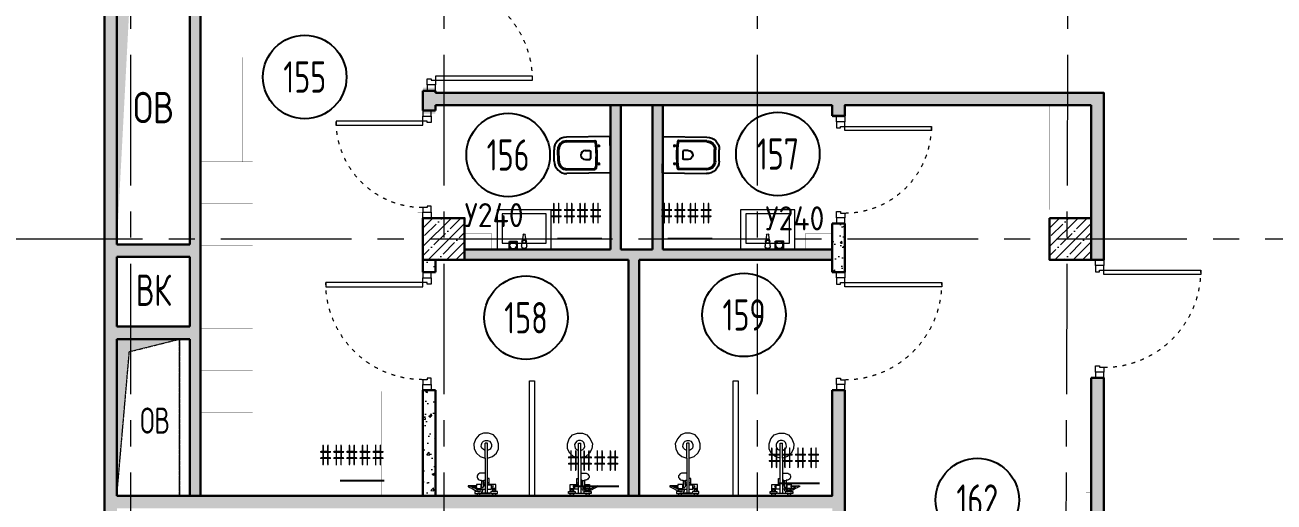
# Model space of a CAD drawing. Header units: millimetres. Extents: x -13407 to 8063098, y -2635 to 109271.
# Drawn here: x 13560 to 25520, y 66874 to 71445 of the extents above; entities that cross this region are included whole.
import ezdxf
from ezdxf.enums import TextEntityAlignment as Align

# ---------------------------------------------------------------- set-up
doc = ezdxf.new("R2010")
doc.units = ezdxf.units.MM
for name, pattern in [('ACAD_ISO03W100', [30, 12, -18]), ('ADSK_Скрыто', [6, 3, -3]), ('CENTER', [2, 1.25, -0.25, 0.25, -0.25])]:
    doc.linetypes.add(name, pattern=pattern)
doc.layers.get('Defpoints').update_dxf_attribs({"color": 6})
for name, color, linetype, lineweight in [('_Скрыто_', 7, 'ADSK_Скрыто', 9), ('АР_Двери', 5, 'Continuous', 18), ('АР_Колонны', 5, 'Continuous', 30), ('АР_Колонны Штрих', 250, 'Continuous', 5), ('АР_Маркер экспликации', 239, 'Continuous', 13), ('АР_Номер помещения', 1, 'Continuous', 25), ('АР_Оси', 193, 'Continuous', 9), ('АР_Перегородки газоблок', 165, 'Continuous', 30), ('АР_Перегородки газоблок_Штрих', 165, 'Continuous', 5), ('АР_Перегородки сантехнические', 216, 'Continuous', 9), ('АР_Помещения_площадь', 19, 'Continuous', 9), ('Спринклеры', 7, 'Continuous', 18), ('ТХ_мебель передв', 250, 'Continuous', 13), ('ТХ_ОСНОВНОЙ', 103, 'Continuous', 25)]:
    doc.layers.add(name, color=color, linetype=linetype, lineweight=lineweight)
for name, color, linetype in [('АР_Отверстия', 251, 'Continuous'), ('ТХ_дозаторы', 7, 'Continuous'), ('ТХ_обор_бытовое', 14, 'Continuous'), ('ТХ_сантехника', 253, 'Continuous')]:
    doc.layers.add(name, color=color, linetype=linetype)
doc.layers.get('АР_Маркер экспликации').off()
doc.styles.add('ICOCPEUR', font='isocpeur.ttf')
doc.styles.add('ISOCPEUR', font='isocpeur.ttf', dxfattribs={"width": 0.7})
doc.styles.add('ISOCPEUR_1', font='isocpeur.ttf', dxfattribs={"width": 0.9, "height": 250})
doc.styles.get("Standard").update_dxf_attribs({"font": 'arial.ttf'})
pattern_1 = [(50, (211803.85, -55205.68), (215.17805, -18.82564), [22.5, -247.5]), (355, (211803.85, -55205.68), (-41.6254, 225.65764), [18, -198]), (100.45144, (211821.79, -55207.25), (173.55265, 206.832), [19.12206, -210.34263]), (46.1842, (211803.85, -55145.68), (320.1724, -49.65578), [33.75, -371.25]), (96.63564, (211830.53, -55149.82), (280.3986, 292.2356), [28.6831, -315.51413]), (351.18416, (211803.85, -55145.68), (280.3986, 292.2356), [27, -297]), (21, (211833.85, -55160.68), (179.07212, -120.78567), [22.5, -247.5]), (326, (211833.85, -55160.68), (72.9946, 217.54501), [18, -198]), (71.45144, (211848.78, -55170.75), (252.06671, 96.75935), [19.12206, -210.34263]), (37.5, (211803.85, -55205.68), (3.647957, 99.868156), [0, -195.6, 0, -201, 0, -198.75]), (7.5, (211803.85, -55205.68), (78.92086, 118.323514), [0, -114.6, 0, -191.1, 0, -75.75]), (327.5, (211736.95, -55205.68), (160.14673, -6.766462), [0, -75, 0, -234, 0, -310.5]), (317.5, (211706.95, -55205.68), (174.95585, 30.031495), [0, -97.5, 0, -155.4, 0, -220.5])]

# ---------------------------------------------------------------- blocks, each defined once
blk = doc.blocks.new('*U296')
at = {"color": 253}
for points in [[(-55, -80), (-55, 0), (-115, 0), (-115, -40), (-100, -40), (-100, -80), (-55, -80)], [(0, 0), (0, -80), (-55, -80), (-55, 0), (0, 0)], [(-1130, 0), (-1130, -80), (-1075, -80), (-1075, 0), (-1130, 0)], [(-1075, -80), (-1075, 0), (-1015, 0), (-1015, -40), (-1030, -40), (-1030, -80), (-1075, -80)]]:
    blk.add_lwpolyline(points, dxfattribs=at)
blk.add_lwpolyline([(-100, -80), (-100, -1010), (-140, -1010), (-140, -80)], close=True, dxfattribs=at)
at = {"color": 253, "linetype": 'ACAD_ISO03W100', "ltscale": 3}
blk.add_arc((-100, -80), 930, 180, 270, dxfattribs=at)
blk = doc.blocks.new('*U297')
at = {"color": 253}
for points in [[(-55, -80), (-55, 0), (-115, 0), (-115, -40), (-100, -40), (-100, -80), (-55, -80)], [(0, 0), (0, -80), (-55, -80), (-55, 0), (0, 0)], [(-1030, 0), (-1030, -80), (-975, -80), (-975, 0), (-1030, 0)], [(-975, -80), (-975, 0), (-915, 0), (-915, -40), (-930, -40), (-930, -80), (-975, -80)]]:
    blk.add_lwpolyline(points, dxfattribs=at)
blk.add_lwpolyline([(-100, -80), (-100, -910), (-140, -910), (-140, -80)], close=True, dxfattribs=at)
at = {"color": 253, "linetype": 'ACAD_ISO03W100', "ltscale": 3}
blk.add_arc((-100, -80), 830, 180, 270, dxfattribs=at)
blk = doc.blocks.new('*U298')
at = {"color": 253}
for points in [[(0, 0), (0, -80), (55, -80), (55, 0), (0, 0)], [(55, -80), (55, 0), (115, 0), (115, -40), (100, -40), (100, -80), (55, -80)], [(1075, -80), (1075, 0), (1015, 0), (1015, -40), (1030, -40), (1030, -80), (1075, -80)], [(1130, 0), (1130, -80), (1075, -80), (1075, 0), (1130, 0)]]:
    blk.add_lwpolyline(points, dxfattribs=at)
blk.add_lwpolyline([(100, -80), (100, -1010), (140, -1010), (140, -80)], close=True, dxfattribs=at)
at = {"color": 253, "linetype": 'ACAD_ISO03W100', "ltscale": 3}
blk.add_arc((100, -80), 930, 270, 0, dxfattribs=at)
blk = doc.blocks.new('*U299')
at = {"color": 253}
for points in [[(-55, -80), (-55, 0), (-115, 0), (-115, -40), (-100, -40), (-100, -80), (-55, -80)], [(0, 0), (0, -80), (-55, -80), (-55, 0), (0, 0)], [(-1030, 0), (-1030, -80), (-975, -80), (-975, 0), (-1030, 0)], [(-975, -80), (-975, 0), (-915, 0), (-915, -40), (-930, -40), (-930, -80), (-975, -80)]]:
    blk.add_lwpolyline(points, dxfattribs=at)
blk.add_lwpolyline([(-100, -80), (-100, -910), (-140, -910), (-140, -80)], close=True, dxfattribs=at)
at = {"color": 253, "linetype": 'ACAD_ISO03W100', "ltscale": 3}
blk.add_arc((-100, -80), 830, 180, 270, dxfattribs=at)
blk = doc.blocks.new('*U300')
at = {"color": 253}
for points in [[(-55, -80), (-55, 0), (-115, 0), (-115, -40), (-100, -40), (-100, -80), (-55, -80)], [(0, 0), (0, -80), (-55, -80), (-55, 0), (0, 0)], [(-1130, 0), (-1130, -80), (-1075, -80), (-1075, 0), (-1130, 0)], [(-1075, -80), (-1075, 0), (-1015, 0), (-1015, -40), (-1030, -40), (-1030, -80), (-1075, -80)]]:
    blk.add_lwpolyline(points, dxfattribs=at)
blk.add_lwpolyline([(-100, -80), (-100, -1010), (-140, -1010), (-140, -80)], close=True, dxfattribs=at)
at = {"color": 253, "linetype": 'ACAD_ISO03W100', "ltscale": 3}
blk.add_arc((-100, -80), 930, 180, 270, dxfattribs=at)
blk = doc.blocks.new('*U540')
at = {"layer": 'Defpoints', "color": 253}
blk.add_line((636, -4594), (214, -4594), dxfattribs=at)
at = {"layer": 'АР_Номер помещения', "color": 253}
blk.add_circle((-124, -725), 400, dxfattribs=at)
at = {"layer": 'Defpoints', "color": 253, "style": 'ISOCPEUR', "width": 0.7, "flags": 1}
blk.add_attdef('КАТЕГОРИЯ', (-499, -2092), '', height=250, dxfattribs=at)
at = {"layer": 'Defpoints', "color": 253, "style": 'ISOCPEUR', "width": 0.7}
blk.add_attdef('ПЛОЩАДЬ_ПОМЕЩЕНИЯ', text='', height=200, dxfattribs=at).set_placement((641, -4347), align=Align.MIDDLE_RIGHT)
at = {"layer": 'АР_Номер помещения', "color": 253, "style": 'ISOCPEUR', "width": 0.7}
blk.add_attdef('НОМЕР_ПОМЕЩЕНИЯ', text='', height=300, dxfattribs=at).set_placement((-124, -725), align=Align.MIDDLE_CENTER)
at = {"layer": 'АР_Помещения_площадь', "color": 253, "lineweight": 30, "width": 0.7, "flags": 104}
blk.add_attdef('ИМЯ_ПОМЕЩЕНИЯ', text='', height=100, dxfattribs=at).set_placement((158, 1217), align=Align.MIDDLE_CENTER)
blk = doc.blocks.new('*U541')
at = {"layer": 'Defpoints', "color": 253}
blk.add_line((483, -2556), (61, -2556), dxfattribs=at)
at = {"layer": 'АР_Номер помещения', "color": 253}
blk.add_circle((-201, 458), 400, dxfattribs=at)
at = {"layer": 'Defpoints', "color": 253, "style": 'ISOCPEUR', "width": 0.7, "flags": 1}
blk.add_attdef('КАТЕГОРИЯ', (-499, -2092), '', height=250, dxfattribs=at)
at = {"layer": 'Defpoints', "color": 253, "style": 'ISOCPEUR', "width": 0.7}
blk.add_attdef('ПЛОЩАДЬ_ПОМЕЩЕНИЯ', text='', height=200, dxfattribs=at).set_placement((488, -2309), align=Align.MIDDLE_RIGHT)
at = {"layer": 'АР_Номер помещения', "color": 253, "style": 'ISOCPEUR', "width": 0.7}
blk.add_attdef('НОМЕР_ПОМЕЩЕНИЯ', text='', height=300, dxfattribs=at).set_placement((-201, 458), align=Align.MIDDLE_CENTER)
at = {"layer": 'АР_Помещения_площадь', "color": 253, "lineweight": 30, "width": 0.7, "flags": 104}
blk.add_attdef('ИМЯ_ПОМЕЩЕНИЯ', text='', height=100, dxfattribs=at).set_placement((158, 1217), align=Align.MIDDLE_CENTER)
blk = doc.blocks.new('*U544')
at = {"layer": 'Defpoints', "color": 253}
blk.add_line((359, -2987), (-37, -2987), dxfattribs=at)
at = {"layer": 'АР_Номер помещения', "color": 253}
blk.add_circle((-365, -1371), 400, dxfattribs=at)
at = {"layer": 'Defpoints', "color": 253, "style": 'ISOCPEUR', "width": 0.7, "flags": 1}
blk.add_attdef('КАТЕГОРИЯ', (-499, -2092), '', height=250, dxfattribs=at)
at = {"layer": 'Defpoints', "color": 253, "style": 'ISOCPEUR', "width": 0.7}
blk.add_attdef('ПЛОЩАДЬ_ПОМЕЩЕНИЯ', text='', height=200, dxfattribs=at).set_placement((364, -2741), align=Align.MIDDLE_RIGHT)
at = {"layer": 'АР_Номер помещения', "color": 253, "style": 'ISOCPEUR', "width": 0.7}
blk.add_attdef('НОМЕР_ПОМЕЩЕНИЯ', text='', height=300, dxfattribs=at).set_placement((-365, -1371), align=Align.MIDDLE_CENTER)
at = {"layer": 'АР_Помещения_площадь', "color": 253, "lineweight": 30, "width": 0.7, "flags": 104}
blk.add_attdef('ИМЯ_ПОМЕЩЕНИЯ', text='', height=100, dxfattribs=at).set_placement((158, 1217), align=Align.MIDDLE_CENTER)
blk = doc.blocks.new('*U545')
at = {"layer": 'Defpoints', "color": 253}
blk.add_line((376, -3014), (-46, -3014), dxfattribs=at)
at = {"layer": 'АР_Номер помещения', "color": 253}
blk.add_circle((-513, -1398), 400, dxfattribs=at)
at = {"layer": 'Defpoints', "color": 253, "style": 'ISOCPEUR', "width": 0.7, "flags": 1}
blk.add_attdef('КАТЕГОРИЯ', (-499, -2092), '', height=250, dxfattribs=at)
at = {"layer": 'Defpoints', "color": 253, "style": 'ISOCPEUR', "width": 0.7}
blk.add_attdef('ПЛОЩАДЬ_ПОМЕЩЕНИЯ', text='', height=200, dxfattribs=at).set_placement((381, -2767), align=Align.MIDDLE_RIGHT)
at = {"layer": 'АР_Номер помещения', "color": 253, "style": 'ISOCPEUR', "width": 0.7}
blk.add_attdef('НОМЕР_ПОМЕЩЕНИЯ', text='', height=300, dxfattribs=at).set_placement((-513, -1398), align=Align.MIDDLE_CENTER)
at = {"layer": 'АР_Помещения_площадь', "color": 253, "lineweight": 30, "width": 0.7, "flags": 104}
blk.add_attdef('ИМЯ_ПОМЕЩЕНИЯ', text='', height=100, dxfattribs=at).set_placement((158, 1217), align=Align.MIDDLE_CENTER)
blk = doc.blocks.new('*U528')
at = {"layer": 'Defpoints', "color": 253}
blk.add_line((-5949, -3748), (-6371, -3748), dxfattribs=at)
at = {"layer": 'АР_Номер помещения', "color": 253}
blk.add_circle((-6845, -2944), 400, dxfattribs=at)
at = {"layer": 'Defpoints', "color": 253, "style": 'ISOCPEUR', "width": 0.7, "flags": 1}
blk.add_attdef('КАТЕГОРИЯ', (-499, -2092), '', height=250, dxfattribs=at)
at = {"layer": 'Defpoints', "color": 253, "style": 'ISOCPEUR', "width": 0.7}
blk.add_attdef('ПЛОЩАДЬ_ПОМЕЩЕНИЯ', text='', height=200, dxfattribs=at).set_placement((-5944, -3502), align=Align.MIDDLE_RIGHT)
at = {"layer": 'АР_Номер помещения', "color": 253, "style": 'ISOCPEUR', "width": 0.7}
blk.add_attdef('НОМЕР_ПОМЕЩЕНИЯ', text='', height=300, dxfattribs=at).set_placement((-6845, -2944), align=Align.MIDDLE_CENTER)
at = {"layer": 'АР_Помещения_площадь', "color": 253, "lineweight": 30, "width": 0.7, "flags": 104}
blk.add_attdef('ИМЯ_ПОМЕЩЕНИЯ', text='', height=100, dxfattribs=at).set_placement((158, 1217), align=Align.MIDDLE_CENTER)
blk = doc.blocks.new('*U529')
at = {"layer": 'Defpoints', "color": 253}
blk.add_line((-7088, -3545), (-7511, -3545), dxfattribs=at)
at = {"layer": 'АР_Номер помещения', "color": 253}
blk.add_circle((-6459, -2731), 400, dxfattribs=at)
at = {"layer": 'Defpoints', "color": 253, "style": 'ISOCPEUR', "width": 0.7, "flags": 1}
blk.add_attdef('КАТЕГОРИЯ', (-499, -2092), '', height=250, dxfattribs=at)
at = {"layer": 'Defpoints', "color": 253, "style": 'ISOCPEUR', "width": 0.7}
blk.add_attdef('ПЛОЩАДЬ_ПОМЕЩЕНИЯ', text='', height=200, dxfattribs=at).set_placement((-7083, -3298), align=Align.MIDDLE_RIGHT)
at = {"layer": 'АР_Номер помещения', "color": 253, "style": 'ISOCPEUR', "width": 0.7}
blk.add_attdef('НОМЕР_ПОМЕЩЕНИЯ', text='', height=300, dxfattribs=at).set_placement((-6459, -2731), align=Align.MIDDLE_CENTER)
at = {"layer": 'АР_Помещения_площадь', "color": 253, "lineweight": 30, "width": 0.7, "flags": 104}
blk.add_attdef('ИМЯ_ПОМЕЩЕНИЯ', text='', height=100, dxfattribs=at).set_placement((158, 1217), align=Align.MIDDLE_CENTER)
blk = doc.blocks.new('Из_буфера15266')
at = {"color": 253, "lineweight": 0, "ltscale": 100, "transparency": 33554687}
for points in [[(-13, -339), (-61, -355), (-98, -386), (-119, -429), (-119, -476), (-103, -524), (-71, -561), (-24, -577), (24, -577), (66, -561), (98, -524), (119, -476), (114, -429), (93, -386), (56, -355), (8, -339), (8, -196), (24, -196), (34, -196), (50, -196), (61, -196), (71, -190), (77, -185), (82, -175), (87, -169), (87, -159), (87, -153), (82, -148), (82, -148), (77, -138), (77, -138), (66, -132), (56, -127), (50, -127), (45, -127), (45, -106), (45, -85), (93, -85), (93, -74), (167, -74), (172, -74), (172, -69), (172, -63), (167, -63), (156, -58), (135, -48), (108, -32), (93, -26), (93, -21), (108, -21), (108, 0), (40, 0), (40, -21), (40, -21), (40, -21), (34, -21), (34, -21), (29, -42), (8, -42), (8, -5), (40, -5), (40, 0), (-40, 0), (-40, -5), (-13, -5), (-13, -42), (-50, -42), (-50, -48), (-61, -48), (-61, -37), (-61, -37), (-61, -21), (-45, -21), (-45, 0), (-108, 0), (-108, -21), (-93, -21), (-93, -37), (-93, -37), (-93, -48), (-93, -48), (-93, -85), (-29, -85)], [(-93, -21), (-61, -21)], [(-93, -37), (-61, -37)], [(-93, -48), (-61, -48)], [(-87, -21), (-87, -37)], [(-66, -21), (-66, -37)], [(-50, -48), (-50, -79)], [(-50, -79), (-13, -79)], [(-29, -85), (-29, -143), (-24, -143), (-24, -143), (-24, -143), (-19, -143), (-13, -143), (-13, -143), (-13, -339)], [(-29, -85), (-13, -85)], [(-29, -101), (-13, -101)], [(-13, -5), (8, -5)], [(-13, -42), (-13, -143)], [(8, -196), (8, -42)], [(24, -79), (8, -79)], [(24, -85), (8, -85)], [(24, -101), (8, -101)], [(24, -63), (24, -63), (24, -63), (29, -58), (29, -58), (29, -58), (29, -58), (34, -58), (40, -58), (40, -58), (40, -58), (40, -58), (45, -58), (45, -63), (45, -63)], [(24, -106), (24, -63)], [(24, -85), (24, -127)], [(24, -127), (24, -106)], [(45, -42), (29, -42)], [(34, -58), (29, -58)], [(34, -58), (34, -58)], [(40, -58), (34, -58)], [(56, -16), (40, -21)], [(40, -58), (40, -58)], [(45, -63), (45, -63)], [(45, -85), (45, -63)], [(50, -79), (45, -79)], [(50, -48), (50, -48)], [(50, -53), (50, -48)], [(50, -79), (50, -48)], [(50, -58), (50, -53)], [(56, -16), (56, -16)], [(61, -21), (56, -16)], [(56, -32), (56, -32)], [(77, -37), (56, -32)], [(93, -26), (77, -21), (61, -21)], [(61, -37), (66, -37), (82, -37), (82, -37)], [(87, -48), (61, -48)], [(66, -32), (66, -37)], [(87, -37), (77, -37)], [(82, -21), (93, -21)], [(93, -63), (93, -74)], [(167, -74), (151, -69), (135, -63)], [(167, -74), (167, -74)], [(13, -127), (8, -127)], [(19, -127), (13, -127)], [(24, -122), (19, -127)], [(45, -122), (34, -122), (24, -122)], [(45, -127), (45, -122)], [(-13, -339), (-13, -482)], [(8, -339), (8, -482)], [(-13, -482), (8, -482)]]:
    blk.add_lwpolyline(points, dxfattribs=at)
for points in [[(-93, 0), (-61, 0), (-61, 21), (-93, 21)], [(61, 0), (87, 0), (87, 21), (61, 21)], [(40, -21), (40, -21)], [(50, -42), (45, -42), (45, -32), (56, -32), (56, -32), (56, -37), (61, -37), (61, -48), (50, -48)], [(87, -48), (87, -37), (103, -48), (130, -58), (135, -63), (93, -63), (93, -48)]]:
    blk.add_lwpolyline(points, close=True, dxfattribs=at)
for points, knots in [([(-50, -74), (-56, -79), (-61, -74), (-66, -74), (-66, -69), (-66, -63), (-61, -58), (-56, -58), (-56, -58), (-50, -58)], [0, 0, 0, 0, 1, 1, 1, 2, 2, 2, 3, 3, 3, 3]), ([(8, -413), (34, -418), (56, -444), (45, -471), (40, -497), (13, -513), (-13, -508), (-40, -503), (-56, -476), (-50, -450), (-45, -429), (-34, -418), (-13, -413)], [0, 0, 0, 0, 1, 1, 1, 2, 2, 2, 3, 3, 3, 4, 4, 4, 4])]:
    blk.add_open_spline(points, degree=3, knots=knots, dxfattribs=at)
blk = doc.blocks.new('Из_буфера27431')
at = {"color": 253, "linetype": 'Continuous', "lineweight": 5}
for p, q in [((-139, 11), (-86, 18)), ((-139, 11), (-86, 18)), ((-76, 21), (-34, 25)), ((-76, 21), (-34, 25)), ((-59, 14), (-74, 14)), ((-59, 14), (-74, 14)), ((-59, -14), (-59, 14)), ((-59, -14), (-59, 14)), ((-86, -18), (-139, -11)), ((-86, -18), (-139, -11)), ((-34, -25), (-76, -21)), ((-34, -25), (-76, -21)), ((-74, -14), (-59, -14)), ((-74, -14), (-59, -14))]:
    blk.add_line(p, q, dxfattribs=at)
for points in [[(0, -260), (-380, -260), (-380, 260), (0, 260)], [(-59, -210), (-339, -210), (-339, 210), (-59, 210)], [(-59, -210), (-339, -210), (-339, 210), (-59, 210)]]:
    blk.add_lwpolyline(points, close=True, dxfattribs=at)
for centre, radius, start, end in [((-137, 0), 11.2, 97.1389, 262.8611), ((-137, 0), 11.2, 97.1389, 262.8611), ((-74, 0), 21.1, 122.771, 237.229), ((-74, 0), 21.1, 122.771, 237.229), ((-74, 0), 13.6, 90, 270), ((-74, 0), 13.6, 90, 270), ((-74, 0), 21.1, 95.1696, 122.771), ((-74, 0), 21.1, 95.1696, 122.771), ((-34, 0), 25, 270, 90), ((-34, 0), 25, 270, 90), ((-74, 0), 21.1, 237.229, 264.8304), ((-74, 0), 21.1, 237.229, 264.8304)]:
    blk.add_arc(centre, radius, start, end, dxfattribs=at)
blk = doc.blocks.new('*U281')
at = {"color": 253}
for points in [[(-55, -80), (-55, 0), (-115, 0), (-115, -40), (-100, -40), (-100, -80), (-55, -80)], [(0, 0), (0, -80), (-55, -80), (-55, 0), (0, 0)], [(-1130, 0), (-1130, -80), (-1075, -80), (-1075, 0), (-1130, 0)], [(-1075, -80), (-1075, 0), (-1015, 0), (-1015, -40), (-1030, -40), (-1030, -80), (-1075, -80)]]:
    blk.add_lwpolyline(points, dxfattribs=at)
blk.add_lwpolyline([(-100, -80), (-100, -1010), (-140, -1010), (-140, -80)], close=True, dxfattribs=at)
at = {"color": 253, "linetype": 'ACAD_ISO03W100', "ltscale": 3}
blk.add_arc((-100, -80), 930, 180, 270, dxfattribs=at)
blk = doc.blocks.new('унитаз поликлиники')
at = {"color": 253}
for p, q in [((0, 175), (0, -175)), ((0, 175), (420, 175)), ((420, 139), (150, 139)), ((420, 129), (157, 129)), ((126, 87), (100, 87)), ((112, 73), (112, 100)), ((192, -34), (192, 34)), ((242, 44), (202, 44)), ((494, 57), (494, -57)), ((504, 55), (504, -55)), ((540, 55), (540, -55)), ((126, -87), (99, -86)), ((112, -73), (112, -100)), ((242, -44), (202, -44)), ((0, -175), (420, -175)), ((420, -139), (148, -139)), ((420, -129), (155, -129))]:
    blk.add_line(p, q, dxfattribs=at)
for centre, radius, start, end in [((420, 55), 120, 0, 90), ((420, 55), 83.5, 359.8619, 90.3335), ((420, 55), 74, 0, 90), ((242, 0), 43.7, 270, 90), ((420, -55), 120, 270, 0), ((420, -55), 84, 270, 0), ((420, -55), 74, 270, 358.4018)]:
    blk.add_arc(centre, radius, start, end, dxfattribs=at)
at = {"color": 253, "extrusion": (0, 0, -1)}
for centre, major_axis, ratio, start_param, end_param in [((1158, 0), (-731, -726), 0.993775, 0.659849, 0.910919), ((984, 0), (-23, -941), 0.89728, 1.422258, 1.677847), ((150, 127), (-5.6, -10.5), 0.821373, 1.269211, 2.570669), ((154, 120), (-5.61, -7.72), 0.798093, 1.232924, 2.686723), ((112, 87), (3.55, 3.55), 1, 5.504025, 11.78721), ((155, -117), (5.3, -10.4), 0.842984, 0.549902, 1.8819), ((202, -33), (4.12, -9.49), 0.964797, 0.42926, 1.943413), ((148, -127), (5.4, -10.4), 0.836443, 0.56114, 1.877577)]:
    blk.add_ellipse(centre, major_axis=major_axis, ratio=ratio, start_param=start_param, end_param=end_param, dxfattribs=at)
at = {"color": 253}
for centre, major_axis, ratio, start_param, end_param in [((202, 33), (4.12, 9.49), 0.964797, 0.42926, 1.943413), ((112, -87), (3.54, -3.55), 1, 5.504025, 11.78721)]:
    blk.add_ellipse(centre, major_axis=major_axis, ratio=ratio, start_param=start_param, end_param=end_param, dxfattribs=at)
blk = doc.blocks.new('У133')
at = {"color": 253, "ltscale": 0.1, "const_width": 2}
blk.add_lwpolyline([(164688, -95912), (165188, -95912), (165188, -96312), (164688, -96312)], close=True, dxfattribs=at)
blk = doc.blocks.new('У134')
at = {"color": 253, "ltscale": 0.1, "const_width": 2}
blk.add_lwpolyline([(165062, -97247), (166062, -97247), (166062, -97647), (165062, -97647)], close=True, dxfattribs=at)
blk = doc.blocks.new('У240')
at = {"layer": 'ТХ_обор_бытовое', "color": 253, "lineweight": 0, "ltscale": 100, "transparency": 33554687, "const_width": 2}
blk.add_lwpolyline([(259065, 2932), (259065, 3192), (259215, 3192), (259215, 2932)], close=True, dxfattribs=at)
blk = doc.blocks.new('A$C500e89c7')
at = {"color": 253, "ltscale": 100}
blk.add_circle((-37, 37), 35.3, dxfattribs=at)
at = {"layer": 'ТХ_дозаторы', "color": 253, "ltscale": 100}
blk.add_lwpolyline([(-73, 75), (0, 75), (0, 0), (-73, 0)], close=True, dxfattribs=at)

msp = doc.modelspace()

# ---------------------------------------------------------------- hatches: boundary and pattern name
at = {"layer": 'АР_Колонны Штрих', "ltscale": 100}
h = msp.add_hatch(dxfattribs=at)
h.set_pattern_fill('ANSI35', color=253, scale=500)
h.set_pattern_definition([(45, (-939682.16, 109466.47), (-88.388348, 88.388348), []), (45, (-939593.77, 109466.47), (-88.388348, 88.388348), [156.25, -31.25, 0, -31.25])])
h.paths.add_polyline_path([(17769.9, 69595), (17369.9, 69595), (17369.9, 69195), (17769.9, 69195)])
h = msp.add_hatch(dxfattribs=at)
h.set_pattern_fill('ANSI35', color=253, scale=500)
h.set_pattern_definition([(45, (-933682.16, 109466.47), (-88.388348, 88.388348), []), (45, (-933593.77, 109466.47), (-88.388348, 88.388348), [156.25, -31.25, 0, -31.25])])
h.paths.add_polyline_path([(23769.9, 69595), (23369.9, 69595), (23369.9, 69195), (23769.9, 69195)])
at = {"layer": 'АР_Перегородки газоблок_Штрих', "ltscale": 100}
h = msp.add_hatch(dxfattribs=at)
h.set_pattern_fill('AR-CONC', color=253, scale=30)
h.set_pattern_definition(pattern_1)
h.paths.add_polyline_path([(14569.9, 69342.7), (14439.9, 69342.7), (14439.9, 69395), (14319.9, 69395), (14319.9, 65893.5, 0.0952513), (14439.9, 65937.6), (14439.9, 66814.6), (14439.9, 66814.6), (14569.9, 66814.6), (14569.9, 66934.6), (14439.7, 66934.6), (14439.7, 66935), (14439.7, 68435), (14569.9, 68435), (14569.9, 68555), (14439.9, 68555), (14439.9, 69222.7), (14569.9, 69222.7)])
h.paths.add_polyline_path([(15239.9, 69395), (15139.9, 69395), (15139.9, 69342.7), (14569.9, 69342.7), (14569.9, 69222.7), (15139.9, 69222.7), (15139.9, 68555), (14569.9, 68555), (14569.9, 68435), (15039.7, 68435), (15139.9, 68435), (15140, 66934.6), (15240, 66934.6)])
h.paths.add_polyline_path([(15239.9, 72145), (15139.9, 72145), (15139.9, 69395), (15239.9, 69395)])
h.paths.add_polyline_path([(14439.9, 72145), (14319.9, 72145), (14319.9, 69395), (14439.9, 69395)])
h = msp.add_hatch(dxfattribs=at)
h.set_pattern_fill('AR-CONC', color=253, scale=30)
h.set_pattern_definition(pattern_1)
h.paths.add_polyline_path([(17489.9, 70845.1), (17369.9, 70845.1), (17369.9, 70595), (17489.9, 70595), (17489.9, 70675.3), (21289.9, 70675.3), (21289.9, 70553.5), (21409.9, 70553.5), (21409.9, 70675.3), (23769.9, 70675.2), (23769.9, 69195.2), (23889.9, 69194.8), (23889.9, 70795.3), (17489.9, 70795.3)])
h = msp.add_hatch(dxfattribs=at)
h.set_pattern_fill('AR-CONC', color=253, scale=30)
h.set_pattern_definition(pattern_1)
h.paths.add_polyline_path([(19339.9, 69195), (19339.9, 66934.6), (19439.9, 66934.6), (19439.9, 69195), (21289.9, 69195), (21289.9, 69295), (19667.8, 69295), (19667.8, 70675.3), (19567.8, 70675.3), (19567.8, 69295), (19267.1, 69295), (19267.1, 70675.3), (19167.1, 70675.3), (19167.1, 69295), (17769.9, 69295), (17769.9, 69195)])
h = msp.add_hatch(dxfattribs=at)
h.set_pattern_fill('AR-CONC', color=253, scale=30)
h.set_pattern_definition(pattern_1)
h.paths.add_polyline_path([(21409.9, 69553.5), (21289.9, 69553.5), (21289.9, 69076.7), (21409.9, 69076.7)])
h = msp.add_hatch(dxfattribs=at)
h.set_pattern_fill('AR-CONC', color=253, scale=30)
h.set_pattern_definition(pattern_1)
h.paths.add_polyline_path([(17489.9, 69195), (17369.9, 69195), (17369.9, 69076.7), (17489.9, 69076.7)])
h = msp.add_hatch(dxfattribs=at)
h.set_pattern_fill('AR-CONC', color=253, scale=30)
h.set_pattern_definition(pattern_1)
h.paths.add_polyline_path([(21409.9, 67946.7), (21289.9, 67946.7), (21289.9, 66934.6), (14441.4, 66934.6), (14441.4, 66814.6), (21289.9, 66814.6), (21290, 66242.8), (14439.9, 66242.8), (14439.9, 66122.8), (21290, 66122.8), (21290, 66116.9), (21290, 66116.9), (21290, 65678.6), (21290, 63315), (21190.7, 63315), (21190.7, 63195), (23369.9, 63195), (23369.9, 63315), (21410, 63315)])
edge = h.paths.add_edge_path()
edge.add_line((14439.9, 65900.1), (14439.9, 65937.6))
edge.add_arc((14265, 66227.6), 338.7, 279.32816, 301.09248, ccw=False)
edge.add_line((14319.9, 65893.5), (14319.9, 63315))
edge.add_line((14319.9, 63315), (14170, 63315))
edge.add_line((14170, 63315), (14170, 63195))
edge.add_line((14170, 63195), (14538.9, 63195))
edge.add_line((14538.9, 63195), (14538.9, 63315))
edge.add_line((14538.9, 63315), (14439.9, 63315))
edge.add_line((14439.9, 63315), (14439.9, 65900.1))
h.paths.add_polyline_path([(23889.9, 68065), (23809.9, 68065.1), (23769.9, 68065.1), (23769.9, 66508.6), (23769.9, 63195), (23889.9, 63195), (23889.9, 66742.8)])
h = msp.add_hatch(dxfattribs=at)
h.set_pattern_fill('AR-CONC', color=253, scale=30)
h.set_pattern_definition(pattern_1)
h.paths.add_polyline_path([(17489.9, 67946.7), (17449.9, 67946.7), (17449.9, 67946.7), (17369.9, 67946.7), (17369.9, 66934.6), (17489.9, 66934.6)])
at = {"layer": 'Спринклеры', "linetype": 'ADSK_Скрыто', "lineweight": 9}
msp.add_hatch(color=253, dxfattribs=at).paths.add_polyline_path([(14439.9, 69345), (14579.9, 72005), (15139.9, 72145), (14439.9, 72145), (14439.9, 70805.9)])
at = {"layer": 'Спринклеры', "ltscale": 100}
h = msp.add_hatch(dxfattribs=at)
h.set_pattern_fill('ANSI31', color=253)
h.set_pattern_definition([(45, (211803.8535, -55205.68246), (-0.08838834765, 0.08838834765), [])])
h.paths.add_polyline_path([(15039.7, 68435), (14569.9, 68435), (14569.9, 68317.6)])
h.paths.add_polyline_path([(14569.9, 68435), (14439.9, 68435), (14439.9, 66937.3), (14559.7, 68315), (14569.9, 68317.6)])

# ---------------------------------------------------------------- linework, layer by layer
at = {"layer": '_Скрыто_', "color": 253}
for p, q in [((14559.7, 68315), (15037.9, 68434.6)), ((15039.7, 68435), (15039.7, 66935)), ((15039.7, 66935), (15039.7, 68435)), ((14440, 66937.9), (14559.7, 68315)), ((15039.7, 66935), (14439.7, 66935)), ((14439.7, 66935), (15039.7, 66935))]:
    msp.add_line(p, q, dxfattribs=at)
at = {"layer": 'АР_Колонны', "color": 253, "ltscale": 100}
for points in [[(17369.9, 69595), (17769.9, 69595), (17769.9, 69195), (17369.9, 69195)], [(23369.9, 69595), (23769.9, 69595), (23769.9, 69195), (23369.9, 69195)]]:
    msp.add_lwpolyline(points, close=True, dxfattribs=at)
at = {"layer": 'АР_Оси', "color": 253, "linetype": 'CENTER', "ltscale": 1000}
for p, q in [((14569.9, 79157.5), (14569.9, 23425.1)), ((17569.9, 79157.5), (17569.9, 23425.1)), ((20569.9, 79157.5), (20569.9, 23425.1)), ((23569.9, 79157.5), (23379.9, 23425.1)), ((-12563.8, 69395), (70614.6, 69395)), ((-12563.8, 69395), (70614.6, 69395))]:
    msp.add_line(p, q, dxfattribs=at)
at = {"layer": 'АР_Перегородки газоблок', "color": 253, "ltscale": 100}
for p, q in [((23769.9, 70675.2), (21405.8, 70675.2)), ((23769.9, 69195), (23769.9, 70675.2)), ((23769.9, 66508.6), (23769.9, 68065.1))]:
    msp.add_line(p, q, dxfattribs=at)
for points in [[(14319.9, 63315), (14319.9, 72145)], [(14439.9, 72145), (14439.9, 71246.4)], [(14439.9, 72145), (14439.9, 69342.7)], [(15139.9, 69342.7), (15139.9, 72145)], [(15240, 66934.6), (15239.9, 72145)], [(17369.9, 70815.1), (17489.9, 70815.1)], [(17369.9, 70815.1), (17369.9, 70625)], [(17489.9, 70815.1), (17489.9, 70795.3)], [(23769.9, 69195), (23889.9, 69195), (23889.9, 70795.3), (17489.9, 70795.3)], [(23889.9, 70795.3), (23769.9, 70795.3)], [(17489.9, 70625), (17369.9, 70625)], [(21289.9, 70675.3), (17489.9, 70675.3)], [(17489.9, 70675.3), (17489.9, 70625)], [(19167.1, 69295), (19167.1, 70675.3)], [(19267.1, 70675.3), (19267.1, 69295)], [(19567.8, 69295), (19567.8, 70675.3)], [(19667.8, 70675.3), (19667.8, 69295)], [(21289.9, 70573.5), (21289.9, 70675.2)], [(21409.9, 70573.5), (21289.9, 70573.5)], [(21409.9, 70675.2), (21409.9, 70573.5)], [(21289.9, 69076.7), (21289.9, 69543.5)], [(21289.9, 69543.5), (21409.9, 69543.5)], [(21409.9, 69543.5), (21409.9, 69076.7)], [(14439.9, 69342.7), (15139.9, 69342.7)], [(17769.9, 69295), (19167.1, 69295)], [(19267.1, 69295), (19567.8, 69295)], [(19667.8, 69295), (21289.9, 69295)], [(14439.9, 69222.7), (14439.9, 68555)], [(15139.9, 69222.7), (14439.9, 69222.7)], [(15139.9, 68555), (15139.9, 69222.7)], [(17369.9, 69195), (17369.9, 69076.7)], [(17489.9, 69195), (17489.9, 69076.7)], [(19339.9, 69195), (17769.9, 69195)], [(19339.9, 66934.6), (19339.9, 69195)], [(19439.9, 69195), (19439.9, 66934.6)], [(21289.9, 69195), (19439.9, 69195)], [(17489.9, 69076.7), (17369.9, 69076.7)], [(21409.9, 69076.7), (21289.9, 69076.7)], [(14439.9, 68555), (15139.9, 68555)], [(14439.9, 68435), (14439.9, 66934.6)], [(15139.9, 68435), (14439.9, 68435)], [(15140, 66934.6), (15139.9, 68435)], [(23769.9, 68065.1), (23889.9, 68065.1), (23889.9, 66538.8)], [(14439.9, 66934.6), (21289.9, 66934.6), (21289.9, 67946.7)], [(17369.9, 67946.7), (17369.9, 66934.6)], [(17369.9, 67946.7), (17489.9, 67946.7)], [(17489.9, 67946.7), (17489.9, 66934.6)], [(21289.9, 67946.7), (21409.9, 67946.7)], [(21410, 67946.7), (21410, 63315)], [(14439.9, 66934.6), (14779.5, 66934.6)], [(14899.5, 66934.6), (17369.9, 66934.6)], [(17489.9, 66934.6), (21289.9, 66934.7)]]:
    msp.add_lwpolyline(points, dxfattribs=at)
at = {"layer": 'АР_Перегородки сантехнические', "color": 253, "lineweight": 0}
for points in [[(18389.9, 68035.3), (18439.9, 68035.3), (18439.9, 66934.6), (18389.9, 66934.6)], [(20339.9, 68035.3), (20389.9, 68035.3), (20389.9, 66934.6), (20339.9, 66934.6)]]:
    msp.add_lwpolyline(points, close=True, dxfattribs=at)
at = {"layer": 'ТХ_мебель передв', "color": 253, "const_width": 2}
for points in [[(17369.9, 69645), (17369.9, 69145), (17319.9, 69145), (17319.9, 69645)], [(23769.9, 67462.8), (23769.9, 66962.8), (23719.9, 66962.8), (23719.9, 67462.8)]]:
    msp.add_lwpolyline(points, close=True, dxfattribs=at)

# ---------------------------------------------------------------- block references
at = {"layer": 'АР_Двери', "color": 253, "rotation": 90.00000000000001}
for name, p in [('*U298', (17409.9, 70815.1)), ('*U299', (21329.9, 70573.5)), ('*U281', (23809.9, 69195)), ('*U300', (21329.9, 69076.7))]:
    msp.add_blockref(name, p, dxfattribs=at)
at = {"layer": 'АР_Двери', "color": 253, "xscale": -1, "rotation": 270}
for name, p in [('*U297', (17449.9, 70625)), ('*U296', (17449.9, 69076.7))]:
    msp.add_blockref(name, p, dxfattribs=at)
at = {"layer": 'АР_Маркер экспликации', "color": 253}
ref = msp.add_blockref('*U540', (16362.9, 71671.4), dxfattribs=at)
ref.add_attrib('НОМЕР_ПОМЕЩЕНИЯ', '155', dxfattribs={"layer": 'АР_Номер помещения', "color": 253, "height": 300, "style": 'ISOCPEUR', "width": 0.7}).set_placement((16238.9, 70946.3), align=Align.MIDDLE_CENTER)
ref.add_attrib('ПЛОЩАДЬ_ПОМЕЩЕНИЯ', '#####', dxfattribs={"layer": 'Defpoints', "color": 253, "height": 200, "style": 'ISOCPEUR', "width": 0.7}).set_placement((17004, 67324.2), align=Align.MIDDLE_RIGHT)
ref = msp.add_blockref('*U528', (25031.3, 73143.1), dxfattribs=at)
ref.add_attrib('НОМЕР_ПОМЕЩЕНИЯ', '156', dxfattribs={"layer": 'АР_Номер помещения', "color": 253, "height": 300, "style": 'ISOCPEUR', "width": 0.7}).set_placement((18186, 70199.3), align=Align.MIDDLE_CENTER)
ref.add_attrib('ПЛОЩАДЬ_ПОМЕЩЕНИЯ', '####', dxfattribs={"layer": 'Defpoints', "color": 253, "height": 200, "style": 'ISOCPEUR', "width": 0.7}).set_placement((19087.3, 69641.5), align=Align.MIDDLE_RIGHT)
ref = msp.add_blockref('*U529', (27228, 72939.6), dxfattribs=at)
ref.add_attrib('НОМЕР_ПОМЕЩЕНИЯ', '157', dxfattribs={"layer": 'АР_Номер помещения', "color": 253, "height": 300, "style": 'ISOCPEUR', "width": 0.7}).set_placement((20769.4, 70208.5), align=Align.MIDDLE_CENTER)
ref.add_attrib('ПЛОЩАДЬ_ПОМЕЩЕНИЯ', '####', dxfattribs={"layer": 'Defpoints', "color": 253, "height": 200, "style": 'ISOCPEUR', "width": 0.7}).set_placement((20144.7, 69641.5), align=Align.MIDDLE_RIGHT)
ref = msp.add_blockref('*U545', (18870.9, 70038.1), dxfattribs=at)
ref.add_attrib('НОМЕР_ПОМЕЩЕНИЯ', '158', dxfattribs={"layer": 'АР_Номер помещения', "color": 253, "height": 300, "style": 'ISOCPEUR', "width": 0.7}).set_placement((18357.4, 68639.7), align=Align.MIDDLE_CENTER)
ref.add_attrib('ПЛОЩАДЬ_ПОМЕЩЕНИЯ', '####', dxfattribs={"layer": 'Defpoints', "color": 253, "height": 200, "style": 'ISOCPEUR', "width": 0.7}).set_placement((19251.6, 67270.7), align=Align.MIDDLE_RIGHT)
ref = msp.add_blockref('*U544', (20810.3, 70038.1), dxfattribs=at)
ref.add_attrib('НОМЕР_ПОМЕЩЕНИЯ', '159', dxfattribs={"layer": 'АР_Номер помещения', "color": 253, "height": 300, "style": 'ISOCPEUR', "width": 0.7}).set_placement((20445.4, 68666.8), align=Align.MIDDLE_CENTER)
ref.add_attrib('ПЛОЩАДЬ_ПОМЕЩЕНИЯ', '####', dxfattribs={"layer": 'Defpoints', "color": 253, "height": 200, "style": 'ISOCPEUR', "width": 0.7}).set_placement((21174.1, 67297.3), align=Align.MIDDLE_RIGHT)
ref = msp.add_blockref('*U541', (22880.2, 66435.6), dxfattribs=at)
ref.add_attrib('НОМЕР_ПОМЕЩЕНИЯ', '162', dxfattribs={"layer": 'АР_Номер помещения', "color": 253, "height": 300, "style": 'ISOCPEUR', "width": 0.7}).set_placement((22678.9, 66893.4), align=Align.MIDDLE_CENTER)
ref.add_attrib('ПЛОЩАДЬ_ПОМЕЩЕНИЯ', '#####', dxfattribs={"layer": 'Defpoints', "color": 253, "height": 200, "style": 'ISOCPEUR', "width": 0.7}).set_placement((23368.3, 64126.6), align=Align.MIDDLE_RIGHT)
at = {"layer": 'ТХ_дозаторы', "color": 253, "ltscale": 100}
for p in [(18271.1, 69296.4), (20820, 69300)]:
    msp.add_blockref('A$C500e89c7', p, dxfattribs=at)
at = {"layer": 'ТХ_мебель передв', "color": 253, "rotation": 90}
for p in [(-82006.7, -94927.2), (-73876.7, -95386.5), (-80276.7, -98127.2)]:
    msp.add_blockref('У134', p, dxfattribs=at)
at = {"layer": 'ТХ_мебель передв', "color": 253}
for p in [(-149447.7, 166046.6), (-149447.7, 165646.6), (-149447.7, 165246.6), (-149447.7, 164846.6), (-149447.7, 164446.6), (-149447.7, 164046.6), (-149447.7, 163646.6), (-149447.7, 163246.6)]:
    msp.add_blockref('У133', p, dxfattribs=at)
at = {"layer": 'ТХ_ОСНОВНОЙ', "color": 253, "rotation": 269.9999999999615}
for p in [(14838.4, 328509.9), (18098.4, 328509.9)]:
    msp.add_blockref('У240', p, dxfattribs=at)
at = {"layer": 'ТХ_сантехника', "color": 253, "rotation": 180.8645356381789}
msp.add_blockref('унитаз поликлиники', (19167.1, 70202.4), dxfattribs=at)
at = {"layer": 'ТХ_сантехника', "color": 253, "xscale": -1, "rotation": 179.1354643618211}
msp.add_blockref('унитаз поликлиники', (19667.8, 70202.4), dxfattribs=at)
at = {"layer": 'ТХ_сантехника', "color": 253, "ltscale": 100, "xscale": -1}
for name, p, rotation in [('Из_буфера27431', (18339.9, 69295), 90), ('Из_буфера27431', (20672, 69295), 90), ('Из_буфера15266', (18874, 66955.8), 180), ('Из_буфера15266', (18874, 66955.8), 180), ('Из_буфера15266', (18874, 66955.8), 180), ('Из_буфера15266', (18874, 66955.8), 180), ('Из_буфера15266', (20804.3, 66955.8), 180), ('Из_буфера15266', (20804.3, 66955.8), 180), ('Из_буфера15266', (20804.3, 66955.8), 180), ('Из_буфера15266', (20804.3, 66955.8), 180)]:
    msp.add_blockref(name, p, dxfattribs=dict(at, rotation=rotation))
at = {"layer": 'ТХ_сантехника', "color": 253, "ltscale": 100, "rotation": 180}
for p in [(17975.6, 66955.8), (17975.6, 66955.8), (17975.6, 66955.8), (17975.6, 66955.8), (19905.9, 66955.8), (19905.9, 66955.8), (19905.9, 66955.8), (19905.9, 66955.8)]:
    msp.add_blockref('Из_буфера15266', p, dxfattribs=at)

# ---------------------------------------------------------------- texts
at = {"layer": 'Defpoints', "color": 253, "style": 'ISOCPEUR_1', "width": 0.9}
for p in [(17769.9, 69508.3), (20649.9, 69477.3)]:
    msp.add_text('У240', height=230, dxfattribs=at).set_placement(p)
at = {"layer": 'АР_Отверстия', "color": 253, "ltscale": 100, "attachment_point": 5, "line_spacing_factor": 0.7, "style": 'ICOCPEUR'}
for s, insert, char_height in [('\\A1;{\\W0.8;ОВ}', (14791.5, 70654), 300), ('\\A1;{\\W0.7;ВК}', (14790.3, 68903.7), 300), ('\\A1;{\\W0.7;ОВ}', (14805, 67654.6), 250)]:
    msp.add_mtext(s, dxfattribs=dict(at, insert=insert, char_height=char_height))

doc.saveas('drawing.dxf')
